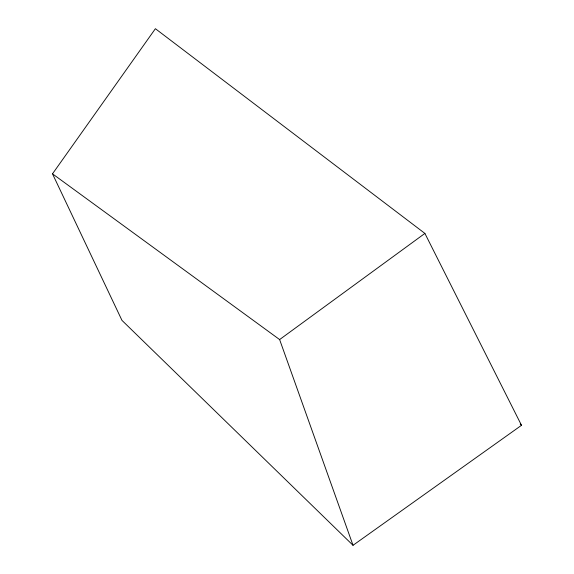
<?xml version="1.0" encoding="UTF-8"?>
<svg xmlns="http://www.w3.org/2000/svg" width="574" height="574" viewBox="0 0 574 574"><rect width="100%" height="100%" fill="white"/><g stroke="black" fill="none" stroke-linecap="round" stroke-linejoin="round"><path stroke-width="0.86" d="M52.499 173.836L155.389 28.7L424.896 233.417L521.501 425.312L353.024 545.3L121.975 320.392L52.499 173.836L279.617 339.571L353.024 545.3M279.617 339.571L424.896 233.417M520.223 424.05L521.501 425.312"/></g></svg>
